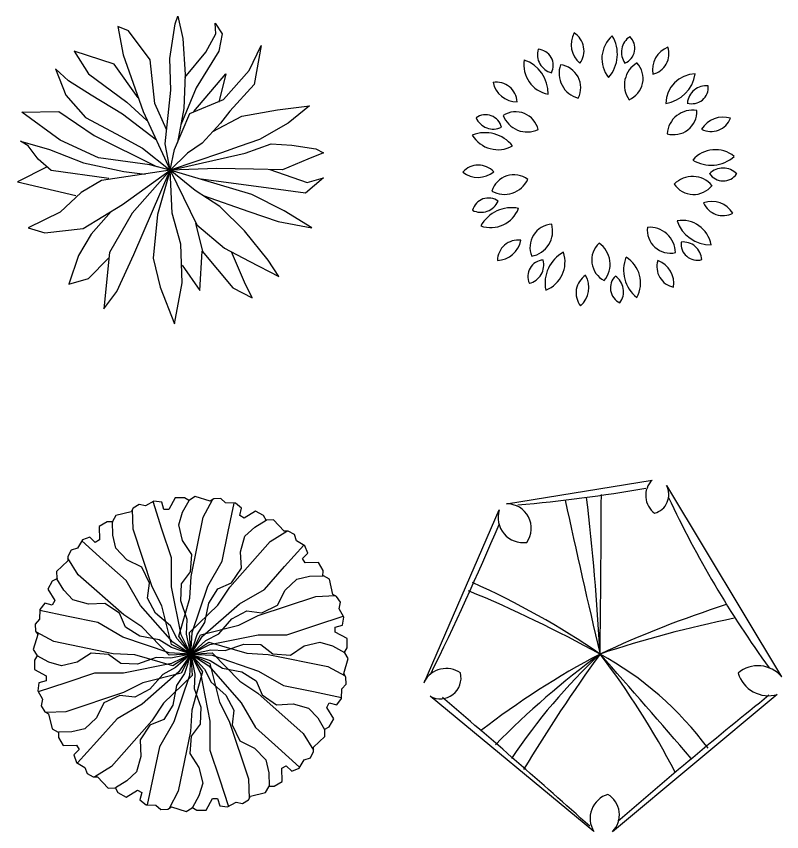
# Model space of a CAD drawing. Header units: millimetres. Extents: x 1740 to 2888, y 771 to 1500.
# Drawn here: x 2589.4 to 2887.9, y 770.6 to 1088.8 of the extents above; entities that cross this region are included whole.
import ezdxf

# ---------------------------------------------------------------- set-up
doc = ezdxf.new("R2010")
doc.units = ezdxf.units.MM

# ---------------------------------------------------------------- blocks, each defined once
blk = doc.blocks.new('SHRUB-11')
for centre, radius, start, end in [((-0.33, 16.32), 3.19, 151.7015, 229.7406), ((-4.56, 15.52), 2.71, 322.8639, 58.5782), ((4.36, 14.5), 3.89, 130.709, 219.1064), ((-2.09, 15.08), 4.58, 318.6571, 31.1583), ((5.47, 15.32), 2.45, 123.4613, 215.4329), ((2.63, 15.85), 2.12, 293.3115, 45.5828), ((10.23, 13.02), 3.19, 111.7015, 189.7406), ((6.48, 15.12), 2.71, 282.8639, 18.5782), ((-5.46, 15.02), 2.45, 163.4613, 255.4329), ((-7.97, 13.6), 2.12, 333.3115, 85.5828), ((-5.79, 13.69), 3.89, 170.709, 259.1064), ((-11.1, 9.98), 4.58, 358.6571, 71.1583), ((6.73, 11.07), 3.33, 120.5035, 215.3285), ((2.82, 11.91), 3.01, 293.2488, 42.5832), ((-1.77, 12.58), 3.33, 160.5035, 255.3285), ((-5.29, 10.71), 3.01, 333.2488, 82.5832), ((8.08, 13.2), 4.58, 278.6571, 351.1583), ((12.66, 8.61), 3.89, 90.709, 179.1064), ((-13.27, 8.73), 2.71, 2.8639, 98.5782), ((-10.55, 12.06), 3.19, 191.7015, 269.7406), ((14.03, 8.52), 2.45, 83.4613, 175.4329), ((12.19, 10.75), 2.12, 253.3115, 5.5828), ((-10.74, 4.57), 3.01, 13.2488, 122.5832), ((12.26, 4.46), 3.33, 80.5035, 175.3285), ((9.81, 7.61), 3.01, 253.2488, 2.5832), ((-14.65, 5.07), 2.12, 13.3115, 125.5828), ((-13.64, 7.78), 2.45, 203.4613, 295.4329), ((-9.24, 8.28), 3.33, 200.5035, 295.3285), ((16.2, 3.7), 3.19, 71.7015, 149.7406), ((14.68, 7.72), 2.71, 242.8639, 338.5782), ((-14.72, 0.28), 4.58, 38.6571, 111.1583), ((-13.03, 6.54), 3.89, 210.709, 299.1064), ((15.22, -1.24), 3.89, 50.709, 139.1064), ((14.67, 5.22), 4.58, 238.6571, 311.1583), ((-15.58, -2.06), 2.71, 42.8639, 138.5782), ((16.22, -2.19), 2.45, 43.4613, 135.4329), ((-15.63, 2.24), 3.19, 231.7015, 309.7406), ((-10.97, -3.63), 3.01, 53.2488, 162.5832), ((12.25, -4.16), 3.33, 40.5035, 135.3285), ((16.24, 0.7), 2.12, 213.3115, 325.5828), ((-12.2, 0.17), 3.33, 240.5035, 335.3285), ((12.4, -0.17), 3.01, 213.2488, 322.5832), ((-14.28, -5.76), 2.12, 53.3115, 165.5828), ((-15.25, -3.04), 2.45, 243.4613, 335.4329), ((14.78, -7.28), 3.19, 31.7015, 109.7406), ((-11.26, -9.47), 4.58, 78.6571, 151.1583), ((-13.99, -3.59), 3.89, 250.709, 339.1064), ((16.2, -3.22), 2.71, 202.8639, 298.5782), ((-5.87, -10.05), 3.01, 93.2488, 202.5832), ((-9.26, -7.93), 3.33, 280.5035, 15.3285), ((10.86, -10.43), 3.89, 10.709, 99.1064), ((14.58, -5.13), 4.58, 198.6571, 271.1583), ((9.38, -7.8), 3.01, 173.2488, 282.5832), ((6.7, -10.77), 3.33, 0.5035, 95.3285), ((-10.41, -11.82), 2.71, 82.8639, 178.5782), ((-13.21, -8.56), 3.19, 271.7015, 349.7406), ((2.16, -11.7), 3.01, 133.2488, 242.5832), ((-1.79, -12.25), 3.33, 320.5035, 55.3285), ((12.88, -9.61), 2.12, 173.3115, 285.5828), ((11.01, -11.8), 2.45, 3.4613, 95.4329), ((-2.34, -14.72), 4.58, 118.6571, 191.1583), ((-8.21, -11.97), 3.89, 290.709, 19.1064), ((7.87, -13), 4.58, 158.6571, 231.1583), ((1.61, -14.67), 3.89, 330.709, 59.1064), ((-7.04, -13.82), 2.12, 93.3115, 205.5828), ((-9.53, -12.35), 2.45, 283.4613, 15.4329), ((10.33, -12.58), 2.71, 162.8639, 258.5782), ((6.64, -14.77), 3.19, 351.7015, 69.7406), ((-0.18, -15.97), 2.71, 122.8639, 218.5782), ((-4.42, -15.28), 3.19, 311.7015, 29.7406), ((3.69, -15.34), 2.12, 133.3115, 245.5828), ((0.84, -15.81), 2.45, 323.4613, 55.4329)]:
    blk.add_arc(centre, radius, start, end)
blk = doc.blocks.new('BRANCHP', base_point=(0.5, 0.5))
for p, q in [((0.9506, 0.7433), (0.9315, 0.7539)), ((0.962, 0.694), (0.9506, 0.7433)), ((0.9062, 0.6875), (0.97, 0.6898)), ((0.9742, 0.6875), (0.962, 0.694)), ((0.7188, 0.625), (0.9062, 0.6875)), ((0.9865, 0.6682), (0.9742, 0.6875)), ((0.9821, 0.6473), (0.9865, 0.6682)), ((0.9973, 0.6196), (0.9821, 0.6473)), ((0.6562, 0.5938), (0.7188, 0.625)), ((0.9062, 0.5938), (0.9956, 0.6226)), ((0.9936, 0.594), (0.9973, 0.6196)), ((0.5312, 0.5625), (0.6562, 0.5938)), ((0.8125, 0.5625), (0.9062, 0.5938)), ((0.9697, 0.5873), (0.9936, 0.594)), ((0.9697, 0.5708), (0.9697, 0.5873)), ((0.5, 0.5), (0.5312, 0.5625)), ((0.5625, 0.5312), (0.7188, 0.5625)), ((0.7188, 0.5625), (0.8125, 0.5625)), ((1.008, 0.5503), (0.9697, 0.5708)), ((0.5, 0.5), (0.5625, 0.5312)), ((0.612, 0.5116), (0.6728, 0.5325)), ((0.6728, 0.5325), (0.7278, 0.5305)), ((0.7278, 0.5305), (0.767, 0.501)), ((0.869, 0.5263), (0.92, 0.5389)), ((0.92, 0.5389), (0.9612, 0.5263)), ((1.0081, 0.52), (1.008, 0.5503)), ((0.5, 0.5), (0.565, 0.5136)), ((0.565, 0.5136), (0.612, 0.5116)), ((0.8239, 0.4968), (0.869, 0.5263)), ((0.9612, 0.5263), (0.9994, 0.5054)), ((0.9985, 0.5039), (1.0081, 0.52)), ((0.767, 0.501), (0.8239, 0.4968))]:
    blk.add_line(p, q)
blk = doc.blocks.new('TREE-15')
at = {"xscale": 120, "yscale": 120, "zscale": 120}
for rotation in [60.00000000000001, 90, 30, 120, 150, 329.9999999999999, 299.9999999999999, 180, 210, 240, 270]:
    blk.add_blockref('BRANCHP', (0, 0), dxfattribs=dict(at, rotation=rotation))
blk.add_blockref('BRANCHP', (0, 0), dxfattribs=at)
blk = doc.blocks.new('TREE-24')
for p, q in [((1.86, 57.04), (3.01, 60)), ((3.01, 60), (4.85, 51.38)), ((17.73, 53.1), (17.5, 57.29)), ((17.5, 57.29), (20.26, 53.1)), ((-16.31, 54.33), (-20.45, 56.05)), ((-20.45, 56.05), (-18.38, 44.97)), ((-7.8, 42.99), (-16.31, 54.33)), ((-0.21, 43.49), (1.86, 57.04)), ((4.85, 51.38), (5.77, 37.33)), ((13.82, 45.95), (17.73, 53.1)), ((20.26, 53.1), (18.88, 46.44)), ((30.84, 38.8), (35.44, 48.66)), ((35.44, 48.66), (32.68, 33.39)), ((-21.83, 41.27), (-37.46, 46.44)), ((-37.46, 46.44), (-31.95, 37.58)), ((-18.38, 44.97), (-10.56, 22.79)), ((5.73, 36.11), (13.82, 45.95)), ((18.88, 46.44), (10.14, 32.15)), ((-5.96, 25.99), (-7.8, 42.99)), ((0.25, 31.17), (-0.21, 43.49)), ((-39.76, 34.86), (-44.83, 39.54)), ((-44.83, 39.54), (-40.68, 29.2)), ((-12.46, 28.19), (-21.83, 41.27)), ((20.72, 27.47), (30.84, 38.8)), ((-31.95, 37.58), (-17, 26.49)), ((5.77, 37.33), (5.31, 24.02)), ((9.22, 22.79), (21.64, 37.58)), ((21.64, 37.58), (18.88, 26.49)), ((-30.8, 29.2), (-39.76, 34.86)), ((10.14, 32.15), (4.07, 17.7)), ((32.68, 33.39), (23.25, 23.04)), ((-40.68, 29.2), (-33.1, 20.57)), ((-18.61, 21.8), (-30.8, 29.2)), ((-2.05, 10.22), (0.25, 31.17)), ((-17, 26.49), (-9.18, 19.34)), ((-1.42, 15.89), (-5.96, 25.99)), ((7.61, 22.05), (20.72, 27.47)), ((-57.93, 22.54), (-43.44, 22.79)), ((-42.98, 11.7), (-57.93, 22.54)), ((-43.44, 22.79), (-29.65, 13.43)), ((-10.56, 22.79), (0, 0)), ((5.31, 24.02), (2.81, 10.76)), ((23.25, 23.04), (19.57, 18.35)), ((27.85, 21.06), (41.88, 23.53)), ((41.88, 23.53), (54.3, 25.01)), ((54.3, 25.01), (46.02, 18.35)), ((-33.1, 20.57), (-21.14, 14.16)), ((-5.4, 11.66), (-18.61, 21.8)), ((1.63, 8.01), (7.61, 22.05)), ((16.59, 15.06), (27.85, 21.06)), ((19.57, 18.35), (12.44, 10.47)), ((46.02, 18.35), (34.75, 11.95)), ((-29.65, 13.43), (-5.4, 1.41)), ((-21.14, 14.16), (-10.79, 8.5)), ((-58.39, 11.21), (-47.12, 8.01)), ((-55.4, 9.48), (-58.39, 11.21)), ((-28.04, 4.8), (-42.98, 11.7)), ((0, 0), (-2.05, 10.22)), ((12.44, 10.47), (6.69, 6.53)), ((34.75, 11.95), (26.93, 9.24)), ((29.23, 6.53), (39.35, 10.22)), ((39.35, 10.22), (47.4, 9.73)), ((47.4, 9.73), (56.83, 8.25)), ((-51.49, 4.31), (-55.4, 9.48)), ((-47.12, 8.01), (-33.78, 2.83)), ((-10.79, 8.5), (0, 0)), ((0, 0), (1.63, 8.01)), ((20.03, 6.77), (0, 0)), ((6.69, 6.53), (0, 0)), ((0, 0), (29.23, 6.53)), ((26.93, 9.24), (20.03, 6.77)), ((59.82, 6.77), (53.61, 4.31)), ((56.83, 8.25), (59.82, 6.77)), ((-46.43, -0.13), (-51.49, 4.31)), ((-8.03, 2.09), (-28.04, 4.8)), ((53.61, 4.31), (43.72, 0.12)), ((-47.96, 1.21), (-59.54, -4.56)), ((-33.78, 2.83), (-18.14, -0.62)), ((-18.61, -13.43), (0, 0)), ((0, 0), (-14.92, -16.88)), ((-14.24, -32.9), (0, 0)), ((0, 0), (-13.78, -2.1)), ((0, 0), (-8.03, 2.09)), ((0, 0), (-5.04, -17.38)), ((18.19, 0.61), (0, 0)), ((0.71, -16.88), (0, 0)), ((0, 0), (10.37, -21.32)), ((9.68, -8.01), (0, 0)), ((31.76, -9.49), (0, 0)), ((32.45, 0.36), (18.19, 0.61)), ((43.72, 0.12), (32.45, 0.36)), ((38.89, 0.23), (53.38, -4.81)), ((-23.9, -3.33), (-46.43, -0.13)), ((-13.78, -2.1), (-26.88, -4.07)), ((-18.14, -0.62), (-9.81, -1.56)), ((59.82, -3.08), (52.69, -8.99)), ((53.38, -4.81), (59.82, -3.08)), ((-59.54, -4.56), (-36.78, -9.98)), ((-26.88, -4.07), (-34.71, -8.75)), ((40.27, -7.27), (12.08, -3.61)), ((-34.71, -8.75), (-42.98, -16.39)), ((19.34, -14.17), (9.68, -8.01)), ((44.41, -15.89), (31.76, -9.49)), ((52.69, -8.99), (40.27, -7.27)), ((12.77, -9.98), (30.61, -16.14)), ((-34.02, -22.79), (-18.61, -13.43)), ((29, -23.78), (19.34, -14.17)), ((55.22, -22.55), (44.41, -15.89)), ((-42.98, -16.39), (-55.4, -22.55)), ((-23.11, -16.17), (-30.8, -25.01)), ((-14.92, -16.88), (-23.66, -32.16)), ((-5.04, -17.38), (-6.65, -34.38)), ((4.16, -28.96), (0.71, -16.88)), ((30.61, -16.14), (42.11, -20.08)), ((12.67, -31.67), (9.91, -20.83)), ((10.37, -21.32), (21.18, -30.43)), ((42.11, -20.08), (55.22, -22.55)), ((-55.4, -22.55), (-48.96, -24.52)), ((-48.96, -24.52), (-34.02, -22.79)), ((-30.8, -25.01), (-35.85, -33.39)), ((38.2, -35.12), (29, -23.78)), ((4.62, -43.98), (4.16, -28.96)), ((11.52, -46.94), (12.44, -31.67)), ((12.44, -31.67), (24.4, -45.96)), ((21.18, -30.43), (30.84, -35.61)), ((-35.85, -33.39), (-39.54, -44.48)), ((-31.95, -42.26), (-24.12, -34.38)), ((-23.66, -32.16), (-25.97, -54.09)), ((-20.9, -47.43), (-14.24, -32.9)), ((-6.65, -34.38), (-3.89, -45.71)), ((29, -43.74), (23.94, -31.91)), ((4.62, -37.08), (11.52, -46.94)), ((30.84, -35.61), (42.34, -41.52)), ((42.34, -41.52), (38.2, -35.12)), ((-39.54, -44.48), (-31.95, -42.26)), ((1.63, -60), (4.62, -43.98)), ((31.99, -49.9), (29, -43.74)), ((-25.97, -54.09), (-20.9, -47.43)), ((-3.89, -45.71), (1.63, -60)), ((24.4, -45.96), (31.99, -49.9))]:
    blk.add_line(p, q)
blk = doc.blocks.new('TREE-25')
for p, q in [((-36.44, 58.63), (20.29, 67.86)), ((25.92, 65.76), (70.85, -8.91)), ((-68.64, -11.21), (-39.31, 56.25)), ((69.13, -15.75), (4.85, -69.33)), ((-2.43, -69.22), (-66.29, -16.5))]:
    blk.add_line(p, q)
for centre, radius, start, end in [((26.35, 61.82), 8.55, 135.0562, 233.896), ((-90.7, 701.11), 645.62, 275.21597, 279.67591), ((19.2, 62.21), 7.6, 286.0843, 27.8235), ((-919.16, -47.88), 920.4, 2.98193, 6.80229), ((-7704.85, 95.92), 7705.45, 359.286772, 359.749354), ((401.36, 237.43), 414.08, 205.1978, 215.8976), ((-36.38, 49.08), 9.55, 324.663, 90.3636), ((3684.57, 866.17), 3785.01, 192.29668, 193.22893), ((-29.93, 53.29), 9.83, 162.5166, 277.8336), ((-1071.61, 486.68), 1120.56, 333.80232, 337.09718), ((-179.69, -262.07), 317.76, 55.563, 65.8543), ((-257.24, -469.1), 535, 61.2613, 67.3584), ((183.17, -394.37), 434.83, 107.9466, 114.9134), ((142.11, -428.17), 451.14, 101.4797, 108.3614), ((146.83, -278.81), 315.11, 117.7717, 127.8606), ((205.35, -278.02), 345.64, 126.4491, 135.4138), ((-2313.89, -2056.01), 3095.36, 40.62131, 41.62279), ((-62.44, -114.08), 130.05, 36.4805, 61.3082), ((161.69, -172.02), 236.08, 133.227, 146.2201), ((521.15, -377.46), 643.48, 144.08502, 148.89697), ((-245.51, -188.36), 309.45, 27.3653, 37.4958), ((-59.98, -15.45), 9.79, 55.4965, 151.1206), ((61.65, -16.55), 11.96, 39.6946, 130.3747), ((-62.4, -9.29), 8.2, 241.669, 13.4077), ((65.64, -4.04), 12.22, 196.1033, 286.6202), ((-1864.52, -2138.07), 2783.89, 48.06327, 49.63328), ((1390.36, -1662.76), 2113.22, 128.81111, 130.89367), ((5.88, -64.1), 9.76, 106.8337, 211.6965), ((-1.84, -62.76), 9.38, 315.4536, 58.6013)]:
    blk.add_arc(centre, radius, start, end)

msp = doc.modelspace()

# ---------------------------------------------------------------- block references
at = {"color": 0}
for name, p in [('TREE-24', (2649.46, 1028.82)), ('TREE-15', (2657.45, 839.96)), ('TREE-25', (2817.09, 839.96))]:
    msp.add_blockref(name, p, dxfattribs=at)
at = {"color": 0, "xscale": 3, "yscale": 3}
msp.add_blockref('SHRUB-11', (2816.4, 1028.82), dxfattribs=at)

doc.saveas('drawing.dxf')
